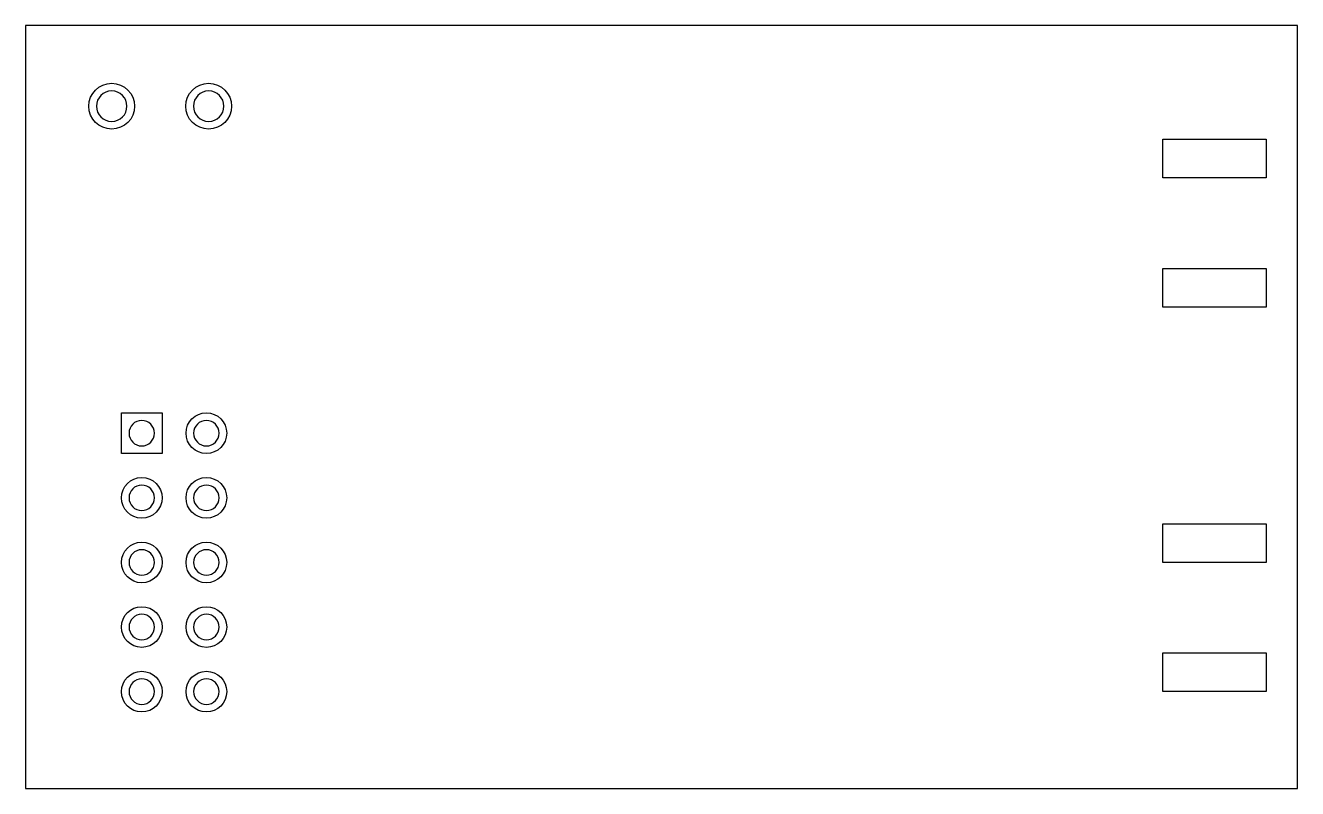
# Model space of a CAD drawing. Extents: x 0 to 50, y 0 to 30.
import ezdxf

# ---------------------------------------------------------------- set-up
doc = ezdxf.new("R2010")
doc.units = 0
for name, color, linetype in [('BG_OUTLINE', 254, 'CONTINUOUS'), ('PIN_BOTTOM', 9, 'CONTINUOUS'), ('RE_DISPLAY_TOP', 142, 'CONTINUOUS')]:
    doc.layers.add(name, color=color, linetype=linetype)

msp = doc.modelspace()

# ---------------------------------------------------------------- linework, layer by layer
at = {"layer": 'BG_OUTLINE'}
msp.add_lwpolyline([(0, 0), (49.9999, 0), (49.9999, 29.99994), (0, 29.99994), (0, 0)], dxfattribs=at)
at = {"layer": 'PIN_BOTTOM'}
for points in [[(48.76546, 25.52446), (48.76546, 24.00554), (44.70654, 24.00554), (44.70654, 25.52446)], [(48.76546, 20.44446), (48.76546, 18.92554), (44.70654, 18.92554), (44.70654, 20.44446)], [(3.7719, 14.7701), (5.3721, 14.7701), (5.3721, 13.1699), (3.7719, 13.1699)], [(48.76546, 10.41146), (48.76546, 8.89254), (44.70654, 8.89254), (44.70654, 10.41146)], [(48.76546, 5.33146), (48.76546, 3.81254), (44.70654, 3.81254), (44.70654, 5.33146)]]:
    msp.add_lwpolyline(points, close=True, dxfattribs=at)
for centre, radius in [((3.3909, 26.82494), 0.90043), ((7.2009, 26.82494), 0.90043), ((7.112, 13.97), 0.8001), ((4.572, 11.43), 0.8001), ((7.112, 11.43), 0.8001), ((4.572, 8.89), 0.8001), ((7.112, 8.89), 0.8001), ((4.572, 6.35), 0.8001), ((7.112, 6.35), 0.8001), ((4.572, 3.81), 0.8001), ((7.112, 3.81), 0.8001)]:
    msp.add_circle(centre, radius, dxfattribs=at)
at = {"layer": 'RE_DISPLAY_TOP'}
for points in [[(3.99034, 26.82494, 1), (2.79146, 26.82494, 1)], [(7.80034, 26.82494, 1), (6.60146, 26.82494, 1)], [(5.07238, 13.97, 1), (4.07162, 13.97, 1)], [(7.61238, 13.97, 1), (6.61162, 13.97, 1)], [(5.07238, 11.43, 1), (4.07162, 11.43, 1)], [(7.61238, 11.43, 1), (6.61162, 11.43, 1)], [(5.07238, 8.89, 1), (4.07162, 8.89, 1)], [(7.61238, 8.89, 1), (6.61162, 8.89, 1)], [(5.07238, 6.35, 1), (4.07162, 6.35, 1)], [(7.61238, 6.35, 1), (6.61162, 6.35, 1)], [(5.07238, 3.81, 1), (4.07162, 3.81, 1)], [(7.61238, 3.81, 1), (6.61162, 3.81, 1)]]:
    msp.add_lwpolyline(points, format="xyb", close=True, dxfattribs=at)

doc.saveas('drawing.dxf')
